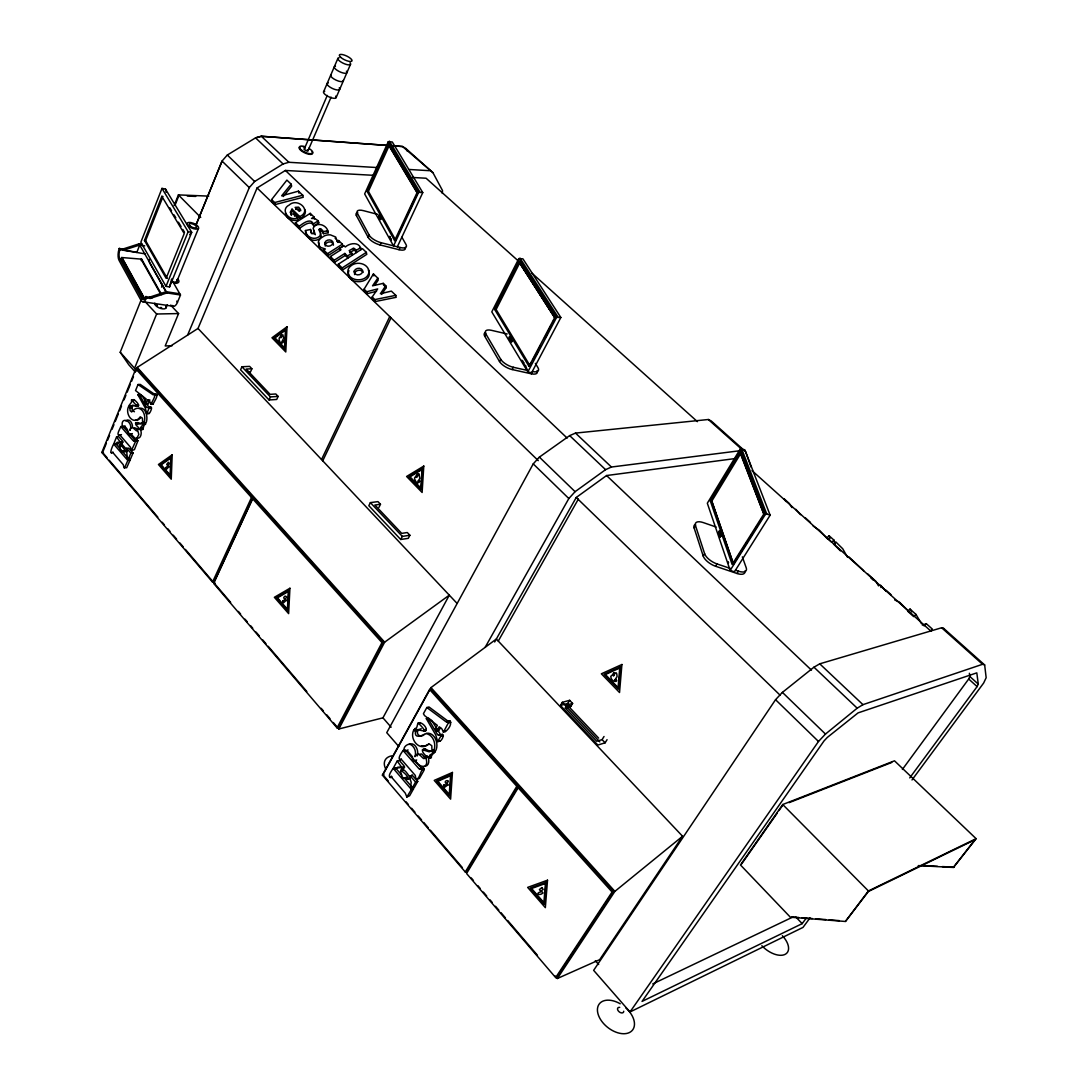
<?xml version="1.0" encoding="UTF-8"?>
<svg xmlns="http://www.w3.org/2000/svg" width="1088" height="1088" viewBox="0 0 1088 1088"><rect width="100%" height="100%" fill="white"/><g stroke="black" fill="none" stroke-linecap="round" stroke-linejoin="round"><path stroke-width="1.5" d="M719.263 533.732C719.522 532.862 719.848 532.753 719.263 534.126C718.978 532.562 719.018 530.441 720.106 531.855M719.358 532.549C717.577 533.46 720.188 529.666 718.597 532.535M509.891 338.49L509.81 339.483M511.074 338.572C510.762 339.619 510.952 341.931 510.87 338.708M719.902 536.126C720.188 534.14 721.521 538.424 719.222 534.494C722.337 530.93 719.209 536.724 719.603 534.317M315.316 234.722L313.126 228.235C316.649 220.891 328.032 225.325 328.141 232.75L323.49 233.675L322.551 230.33L320.09 228.643L319.192 229.826L320.688 232.846L320.049 235.715A6.596 4.882 -12.4 0 1 316.091 238.109C311.236 239.374 305.878 235.525 305.442 230.534L310.515 229.486L311.005 231.486M319.682 231.826L319.206 229.269M379.277 217.505L379.603 216.757M379.957 217.165C379.168 217.478 378.882 214.839 379.168 214.948M380.46 218.62C379.195 216.852 381.031 219.341 380.338 218.865M509.415 337.008C510.272 337.538 508.871 336.967 509.442 337.756M135.497 423.123L135.864 424.769L140.488 429.733C144.826 430.59 142.106 425.462 145.52 424.034L144.31 422.647L142.12 422.824C136.653 426.482 132.11 420.063 141.794 423.939M137.659 423.803L137.686 422.96M354.579 274.57C354.076 270.191 361.325 268.532 363.079 272.394M378.991 217.491L379.304 216.662M325.203 246.01C324.768 241.849 331.677 240.271 333.35 243.943L333.404 245.167M509.402 337.566L509.524 336.491L509.973 337.103M422.498 749.768L422.443 750.693C422.457 753.957 431.895 762.144 431.569 755.317L434.969 751.998L433.405 750.23L429.162 751.808L422.498 749.768L425.095 748.857L428.686 750.761L432.439 750.938M424.578 750.094L424.633 749.183M442.313 193.406L442.503 190.522L432.942 172.679L405.946 148.58L402.601 146.513L392.51 145.778L402.574 146.554L432.942 172.679M719.848 535.622L720.392 534.48L719.753 535.405M143.793 423.069L142.582 421.695L142.446 418.159L140.27 416.799C133.47 426.55 124.562 413.943 128.656 406.422L129.853 407.782L130.098 410.638L131.648 411.985C139.93 401.88 147.533 414.514 143.793 423.069L145.996 422.906C148.376 417.86 146.118 406.314 138.815 408.394M128.656 406.422L130.846 406.273L132.056 407.633L132.301 410.489L134.436 411.74M124.345 450.922L121.693 451.561L120.482 450.16L119.585 444.57L122.06 444.366L126.67 449.548M122.06 444.366L121.475 445.414L119.286 445.604M379.522 215.75L378.869 215.315M720.65 535.786L720.474 536.833M115.396 444.149L117.286 442.272L120.564 442.585L116.579 436.914L114.186 442.762L115.396 444.149L117.586 443.972L119.476 442.082M120.278 442.938L122.468 442.748L122.441 440.966L118.769 436.737L116.579 436.914M720.297 534.494L719.644 535.378M137.115 438.015C142.351 439.715 142.827 426.061 136.966 429.338C137.958 435.118 131.485 422.402 129.934 430.386C134.218 421.641 119.857 414.841 122.454 426.727L125.188 426.02M510.422 340.299L511.088 339.986M409.428 776.274C407.633 774.384 403.186 766.17 400.534 771.215L402.002 776.519L403.553 778.314L406.314 777.308M413.889 729.83L415.453 731.598C414.297 739.527 422.457 735.202 426.224 733.638C433.731 734.985 436.682 745.171 433.486 751.454L431.909 749.673L431.814 745.729L428.985 743.77C419.886 752.638 408.734 738.997 413.889 729.83L416.038 729.273L417.588 731.027C416.146 735.284 421.546 738.004 424.361 734.305M402.669 770.603L403.09 769.529M878.533 585.888L875.962 581.386L867.408 573.662M719.154 533.99L718.842 533.106M395.447 768.794L397.977 767.108L402.302 768.142L397.202 761.042L393.897 766.999L395.447 768.794L401.649 766.7M401.907 768.482L404.437 767.543L404.056 765.884L399.337 760.444L397.202 761.042M417.112 756.051C419.37 751.155 415.194 741.404 408.966 744.369M411.468 776.125L412.134 775.132L417.765 781.361L414.297 787.508L412.162 788.147L410.706 786.461L411.196 782.313L409.333 776.75L412.134 775.132M378.842 216.675L379.494 216.539M380.025 217.722L379.848 217.886M127.228 457.858L126.521 448.324L128.71 448.134L133.062 452.921L130.546 458.959L128.357 459.163L127.228 457.858L129.418 457.654M380.474 219.613L380.882 218.634M509.714 338.531L509.633 338.382M511.714 341.999L512.04 340.762M511.346 340.53L510.857 340.286M380.052 217.94C378.202 219.504 381.902 217.192 380.229 219.028M405.185 751.019L407.252 750.774L412.474 756.786L412.529 759.424L413.984 761.083L415.235 760.471C419.859 769.094 430.29 768.563 425.449 757.03L424.81 756.731C424.483 763.749 418.581 748.422 414.977 756.65C416.446 752.23 414.882 746.817 410.666 744.546C407.442 742.832 401.486 748.598 405.185 751.019L408.054 749.945M426.306 756.881L427.584 756.432C429.583 759.383 429.447 765.612 425.19 766.292M511.85 340.938L511.618 341.673M137.822 394.618L140.338 396.318L146.635 407.456L149.301 407.755L146.771 413.617L145.194 407.85L137.822 394.618L140.026 394.482L142.528 396.182L148.825 407.306M148.716 407.184C153.707 405.579 150.688 411.713 149.26 413.454L147.07 413.603M145.942 404.233L144.84 402.41L146.227 399.051L135.551 390.565L138.026 384.526L153.014 394.754C157.787 393.38 151.246 402.9 150.946 404.314L149.763 401.635L147.669 400.058L145.942 404.233L148.145 404.097L149.872 399.922L147.669 400.058M154.061 394.25C160.725 392.85 153.707 402.002 153.136 404.165L150.946 404.314M140.488 429.733L140.95 427.135L143.33 424.198L145.52 424.034M379.195 217.314L379.358 216.036M130.342 406.613L132.559 405.212L135.701 406.327L136.449 405.538L131.553 399.867L131.498 402.234L129.186 405.307L130.342 406.613L133.552 405.47M135.986 406.341C141.916 406.885 135.891 400.901 134.014 399.663L131.553 399.867M121.693 451.561L122.686 450.962C128.452 453.587 121.638 445.101 119.585 444.57M124.698 451.806L127.337 450.854M526.048 367.118L527.394 370.138M135.578 441.374L131.498 450.5L130.492 447.25L120.061 435.214C115.342 436.084 119.911 429.216 120.822 426.564L123.012 426.387L135.293 440.477C141.372 441.238 135.252 439.838 133.103 440.654L120.822 426.564M137.768 441.184L134.422 449.643L131.757 450.486M510.068 338.98L510.408 338.341M718.95 532.114L719.331 530.822L719.78 531.406M169.524 286.919L191.719 232.342L165.485 189.054L161.99 188.387L140.842 242.202L165.988 286.362L169.524 286.919L171.686 278.99M121.652 257.516L121.244 258.971L143.33 299.105L143.779 297.636L121.652 257.516L141.644 259.162L161.636 294.617M379.44 218.117L380.256 217.682M426.319 718.665L429.597 721.086L437.648 734.74L441.157 735.638L437.662 741.608L435.73 734.876L426.319 718.665L428.454 718.121L431.732 720.528L440.654 734.767C445.427 732.795 442.462 739.826 440.191 741.064L438.056 741.649M141.222 260.603L141.644 259.162M426.85 707.526L445.509 721.412L448.61 722.391L443.428 732.17L441.946 728.946L439.212 726.757L436.805 731.027L435.39 728.77L437.322 725.342L424.551 715.591L423.422 713.701L426.85 707.526L428.985 706.982L447.644 720.854L449.97 721.086C452.499 724.254 447.399 731.598 443.428 732.17M429.298 758.118L429.91 755.031L434.969 751.998M510.462 340.014L510.843 339.021M509.837 338.014L509.32 338.776L509.85 338.055M380.229 219.409L380.678 218.702M416.119 730.402L417.493 729.504C425.027 731.558 426.904 732.006 419.179 723.914C416.405 721.834 418.499 728.579 414.623 728.715L416.119 730.402L421.233 728.742M423.599 731.286C430.59 730.946 421.79 720.433 417.901 723.18M403.553 778.314L404.886 777.866L407.51 779.226C409.428 776.234 402.791 772.167 400.955 770.141M407.51 779.226L410.271 777.866M403.05 750.489L418.894 768.672L419.778 769.325L421.192 768.563L422.13 769.991C420.607 771.31 418.554 781.973 415.806 778.274L415.276 775.418L401.812 759.9C396.141 760.158 400.942 753.698 403.05 750.489L405.185 749.904L421.913 768.713M421.192 768.563L423.912 768.332L423.898 770.494L419.642 778.029L416.867 779.266M718.964 533.528L719.889 533.025M719.766 534.752L720.365 535.786M379.345 218.022L380.161 217.219M145.085 253.871L119.911 249.669L119.326 248.35L118.973 249.342A8.826 3.713 -82.1 0 0 119.082 260.413L140.91 300.206A9.03 3.917 -82.5 0 0 146.649 297.758L150.144 298.452L166.926 292.917L180.486 295.011L177.439 302.41A8.935 3.998 -82.4 0 1 171.999 305.402M119.911 249.669L119.707 250.267A6.623 2.788 -82.1 0 0 119.558 258.074L141.943 298.806A6.786 2.938 -82.5 0 0 145.656 297.214L145.996 296.453L146.594 297.908M136.789 252.484L139.726 245.004L144.718 245.861M161.84 196.316L184.226 233.553L166.124 278.297L144.473 240.448L161.84 196.316L163.01 196.534M167.307 278.474L145.629 240.652L162.398 198.111M511.197 340.068L510.408 339.674M174.121 205.605L178.391 194.902L208.76 196.112M175.073 205.156L178.187 197.309M135.388 372.137L128.806 364.793L120.21 352.267L141.236 299.69M161.582 287.11L162.316 285.287L161.024 283.016M165.988 286.362L188.156 231.703L161.99 188.387M136.476 371.022L134.586 368.261L156.618 314.01L145.262 301.798M101.837 452.472L135.837 368.873L137.442 368.791L253.096 497.311L214.132 581.849L212.541 582.094L101.837 452.472L103.428 452.336M103.238 450.962L106.393 443.224M107.658 440.137L109.534 435.486M112.064 429.298L113.941 424.66M115.206 421.559L118.361 413.821M119.612 410.734L121.502 406.082M124.018 399.894L125.909 395.257M127.174 392.156L130.315 384.431M131.58 381.33L133.47 376.693M135.986 370.505L137.238 367.404L198.016 328.44L257.094 187.952L285.396 170.462L373.538 175.318M166.042 307.85L167.321 304.735M176.242 282.88L198.546 228.235A6.229 2.516 23.1 0 0 190.849 222.55A6.229 2.516 23.1 0 0 189.094 226.549A6.229 2.516 23.1 0 0 198.546 228.235M111.384 452.812L112.907 452.635L123.257 464.685L123.991 467.731L126.698 467.704L130.002 460.265L115.845 443.863L113.669 444.04C112.227 446.379 108.514 455.682 112.962 452.01M170.626 305.102L178.568 313.562L165.199 345.97L172.162 345.712M130.002 460.265L127.826 460.469L124.508 467.908M128.357 459.163L130.873 453.111L133.062 452.921M187.598 335.118L249.288 187.598L254.646 181.492L283.084 163.962L288.878 162.289L377.06 167.552M720.229 536.942L720.718 536.098M323.544 91.922L337.878 58.426M304.259 149.042L327.27 95.431M308.013 150.715L331.092 97.158M336.124 97.607L350.554 64.219M251.886 368.764L249.628 366.384L241.93 366.765L240.584 369.811L269.062 399.976L276.733 399.459L278.12 396.413L275.822 393.978L270.123 394.346L246.187 369.05L251.886 368.764L250.539 371.797L247.683 371.946M541.865 887.59L543.17 889.44L541.294 890.786L543.034 892.99C539.131 896.362 534.67 893.139 541.049 891.806L539.43 889.549L541.892 887.577M418.934 474.096L419.873 478.38L417.874 481.44C422.647 478.176 417.52 487.669 414.732 479.182L414.555 477.999C422.865 466.14 411.89 484.514 418.962 474.082M269.062 399.976L270.436 396.916L278.12 396.413M422.77 192.603L392.292 141.97L388.28 141.698L364.643 193.922L393.543 245.929L418.622 192.358L422.77 192.603L397.297 246.867M395.638 239.945L394.618 240.611L367.091 191.338L388.348 144.432L417.574 193.066M405.28 247.37A10.241 3.89 25.9 0 1 399.01 249.696L380.052 244.936A10.268 3.917 25.6 0 1 368.206 237.442L356.402 215.587L357.394 213.37A10.118 3.767 25.5 0 1 363.542 210.678L377.495 214.322M395.787 240.353L368.424 191.352L389.191 145.574M368.206 237.442L369.226 235.212L357.394 213.37M902.387 769.447L968.687 679.007L969.843 676.505L969.381 673.268M212.541 582.094L251.505 497.502L253.096 497.311M213.67 583.413L252.674 498.807L254.279 498.617L383.547 642.26L338.613 727.478L337.049 727.872L213.67 583.413L215.247 583.154M380.052 244.936L381.086 242.706L400.044 247.479A10.254 3.89 25.9 0 0 406.014 244.514L401.921 237.279M389.98 238.054L389.64 236.939L390.116 237.782M391.122 240.094L390.769 238.966L391.245 239.822M394.618 240.611L417.098 192.562M399.146 232.438L403.362 223.421M406.885 215.9L417.425 193.365L389.082 145.901M719.617 531.542L719.372 531.515M909.745 777.879L977.106 686.596L978.275 684.094L976.806 672.86L858.065 712.885L827.329 737.419L824.024 740.928L642.042 1001.422L802.182 923.644L806.208 918.19M399.01 249.696L400.044 247.479M321.531 459.544L389.735 316.594M322.742 460.809L391.027 317.846M380.487 504.288L377.971 501.622L370.369 502.615L368.832 505.702L400.724 539.498L408.286 538.342L409.89 535.255L407.306 532.535L401.703 533.378L374.87 505.022L380.487 504.288L378.95 507.362M518.799 258.645L491.79 311.875L527.816 371.919L531.61 372.762L560.85 317.492L522.906 258.822L518.799 258.645L556.607 317.37L527.816 371.919M531.556 362.59L528.986 366.316L494.659 309.414L518.949 261.61L555.016 318.131L519.683 263.133M496.087 309.563L519.806 262.779M537.118 370.546A10.744 4.366 27.9 0 1 531.352 373.81L512.176 369.553A10.758 4.393 27.7 0 1 499.501 361.502L484.745 336.26L485.901 334.016A10.581 4.23 27.4 0 1 491.477 330.33L507.185 333.975M400.724 539.498L402.329 536.398L409.89 535.255M499.501 361.502L500.684 359.23L485.901 334.016M379.386 217.954L379.794 217.11M512.176 369.553L513.359 367.295L527.748 370.491M522.39 360.672L522.974 361.651L521.941 360.25M523.94 362.739L523.206 362.889L523.79 363.868L523.355 362.603M525.953 366.071L524.77 364.956M337.049 727.872L381.983 642.6L383.547 642.26M528.986 366.316L554.785 317.383L518.949 261.61M533.12 359.625L540.151 346.283M544.068 338.871L551.099 325.543M552.663 322.578L554.227 319.614M338.83 728.987L384.649 642.178L449.303 595.15L382.949 717.835L338.83 728.987L333.309 722.527M536.466 354.144L538.03 351.179M545.074 337.81L546.638 334.846M531.352 373.81L532.549 371.552A10.758 4.352 27.9 0 0 537.894 367.526L535.364 363.365M751.074 467.051L745.62 451.67L711.158 420.906L708.342 419.506L575.511 433.092L569.663 435.622L539.376 457.11L533.229 463.882L386.743 732.673L398.779 746.49M382.378 775.132L429.597 689.506L431.161 689.126L518.35 785.794L466.82 871.447L465.283 871.991L382.378 775.132L383.928 774.683M555.138 975.922L557.342 978.506L599.706 959.643L682.57 836.264L496.332 639.037L430.984 687.602L382.908 774.765L388.416 781.211M401.744 775.159L395.311 767.706L393.176 768.305C391.082 771.501 386.362 777.838 391.966 777.634L405.28 793.152L406.858 797.001L409.632 795.75L413.535 788.827L403.893 777.648M485.139 647.346L568.834 498.535L575.09 491.681L605.581 469.662L611.429 467.024L741.214 450.568M440.545 727.614L438.954 730.456L436.805 731.027M413.535 788.827L411.414 789.466L406.858 797.001M412.162 788.147L415.63 781.986L417.765 781.361M494.673 641.974L576.246 497.474L606.574 475.538L736.467 458.388M578.367 499.066L498.263 641.09M380.528 218.919L380.188 218.375M510 338.654L510.082 339.456M290.632 213.262L292.563 211.167L292.046 209.154L290.183 212.323L291.584 213.874L294.127 214.227L297.69 217.668L298.207 219.681C293.162 221.952 285.994 218.824 285.518 213.017M607.063 739.69L605.118 742.818L597.856 745.035L560.442 705.446L562.319 702.318L569.65 700.318L572.601 703.433L570.724 706.547L565.298 708.043L596.714 741.254L602.086 739.622L604.03 736.494M465.283 871.991L516.814 786.284L518.35 785.794M560.442 705.446L567.773 703.433L569.65 700.318M565.298 708.043L567.188 704.915L572.601 703.433M518.174 787.78L466.575 873.501L555.655 977.582L557.165 976.915L613.605 891.385L519.71 787.304L518.174 787.78L612.095 891.997L613.605 891.385M740.234 449.058L707.322 503.227L730.17 570.398L734.427 571.839L770.141 515.182L744.818 449.752L740.234 449.058L765.313 514.488L730.17 570.398M764.157 514.896L763.64 514.352L732.142 564.495L710.301 500.861L739.894 452.2L764.157 514.896L740.71 453.546L711.77 501.16L733.53 564.346M744.994 570.942A11.778 5.141 31.9 0 1 737.038 573.498L715.578 566.25A11.75 5.154 31.6 0 1 703.202 556.036L694.103 527.87L695.49 525.586A11.478 4.937 31.2 0 1 703.31 522.594L716.135 527.027M376.53 291.298L367.159 293.719L364.521 291.162L364.086 289.19L373.442 273.931L377.808 278.12L378.23 280.092L374.721 285.233M511.428 340.666L511.36 341.115M703.202 556.036L704.63 553.724L695.49 525.586M715.578 566.25L717.019 563.938L730.823 568.602M734.318 562.401L746.898 542.382M749.591 538.098L752.284 533.8M754.977 529.516L757.67 525.232M759.465 522.362L762.171 518.078M737.038 573.498L738.494 571.2A11.791 5.127 31.9 0 0 746.218 567.8L742.342 556.852M555.655 977.582L612.095 891.997M557.342 978.506L614.883 891.371L682.57 836.264M377.808 278.12L372.545 285.831L383.275 283.342L385.75 285.722L380.378 293.746L391.367 291.108L395.787 295.351L396.182 297.31L375.238 301.553L372.599 298.996L372.178 297.024L377.672 288.918L366.738 291.747L364.086 289.19M381.684 294.386L386.158 287.694L385.75 285.722M510.204 340.136L511.006 339.905M511.632 340.721L510.938 341.414M782.422 692.362L775.54 699.706L593.64 970.346L630.006 1011.976L802.998 927.411L810.057 917.85M630.006 1011.976L818.489 741.472L825.479 734.06L857.194 708.179L862.961 704.657L982.546 664.292L984.654 664.945L986.163 677.715L983.674 682.992L912.002 779.946M953.401 867.462L976.126 838.685L894.499 760.811L782.734 804.522L740.452 864.96L790.364 917.211L845.43 921.468L868.414 891.494L974.957 839.746L953.401 867.462L918.299 865.599M741.703 863.845L777.077 813.321M778.981 810.587L782.802 805.12M719.1 532.875L719.576 533.61M719.957 534.793L720.691 535.622M845.43 921.468L868.414 890.95L976.126 838.685M719.481 534.766L720.419 533.487M291.149 184.158L281.656 195.813L298.466 191.148L302.763 195.242L303.253 197.254L275.182 204.558L272.136 201.606L271.606 199.594L286.892 180.105L291.149 184.158L291.652 186.184L283.234 196.534M122.454 426.727C125.025 424.755 128.86 430.535 128.139 433.242L129.268 434.52L131.09 434.221L134.926 438.192L136.816 438.274L138.815 434.506L137.36 429.053M319.695 231.268L322.252 231.268L323.49 233.675M387.464 145.411L261.365 136.245L255.571 137.85L227.31 155.026L222.02 161.078L195.799 225.474L222.061 161.092L249.288 187.598M189.666 234.668L191.719 232.342L188.156 231.703M144.31 422.647L142.746 423.83M121.462 434.629L118.51 435.404M923.984 625.858L926.296 623.669L932.362 629.095L930.036 631.285M910.017 609.076L907.705 611.238L913.675 616.597L915.987 614.421L910.017 609.076L911.717 611.864M829.11 535.772L826.853 537.88L831.681 542.205L833.938 540.097L829.11 535.772L829.967 538.737M422.212 768.686L423.327 767.951M416.69 759.968L413.984 761.083M150.158 407.497L150.919 407.034M140.665 417.914L137.714 420.131L135.198 420.335M813.974 667.162L782.422 692.39L825.479 734.06M125.773 420.866C129.54 417.561 132.994 424.007 132.478 427.366M137.034 440.042L133.783 441.116M342.611 269.919L366.778 254.347L366.343 252.348L362.481 248.676L338.3 264.221L338.776 266.193L342.611 269.919L342.149 267.947L338.3 264.221M345.263 255.422L334.669 262.222L334.206 260.236L344.814 253.436L345.263 255.422L347.942 258.006L347.494 256.02L351.832 253.218L349.153 250.648L353.274 248.336L355.694 249.587L356.415 252.552L355.681 250.893L353.709 250.335L349.602 252.647M355.98 250.566L360.55 247.629C357.898 241.604 349.357 243.331 345.318 246.976L343.958 245.67L339.619 248.445L340.082 250.43M342.149 267.947L366.343 252.348M327.95 255.707L342.856 246.174L342.394 244.174L338.586 240.53L337.13 241.454L335.716 237.034L330.453 234.872A9.126 6.786 -12.1 0 0 324.401 235.878L320.81 238.163A9.166 6.814 -12.1 0 0 318.294 242.529L319.913 247.166L325.339 248.989L323.68 250.05L324.156 252.035L327.95 255.707L327.474 253.722L323.68 250.05M334.669 262.222L330.861 258.522L330.385 256.537L340.979 249.75L339.619 248.445M327.474 253.722L342.394 244.174M299.649 228.276C302.994 225.95 311.114 219.191 313.793 225.964L318.77 222.822L318.281 220.81L314.663 218.484L311.535 218.457L313.956 216.92L310.243 213.357L295.433 222.686L295.95 224.686L299.649 228.276L299.132 226.277L295.433 222.686M313.793 225.964L313.303 223.951L318.281 220.81M304.722 209.29C306.966 213.017 303.443 216.879 300.274 218.606L299.771 216.594C312.637 210.61 297.214 197.254 289.15 205.074C279.507 209.807 289.721 222.251 297.69 217.668M299.132 226.277C302.491 223.951 310.61 217.192 313.303 223.951M510.258 339.021L509.415 338.694M984.654 664.945L943.881 628.565L941.691 627.749L819.74 663.83L813.96 667.202L857.194 708.179M428.699 744.206L424.742 746.042L421.423 745.742M556.607 317.37L560.85 317.492M652.718 983.933L793.383 916.776M418.717 754.406L421.641 753.957L425.884 758.241M894.717 599.964L899.436 602.154L907.637 610.273M789.126 802.645L891.766 762.457M922.366 625.165L926.296 623.669M132.382 433.622L129.268 434.52M765.313 514.488L766.741 513.985L770.141 515.182M295.637 209.399L299.173 209.154L300.832 210.678M123.094 248.975L119.272 248.499M142.392 244.419L139.074 243.848L122.754 249.084L123.393 250.254L139.726 245.004M408 778.913L410.135 778.287M422.13 769.991L424.266 769.379M389.939 777.512L392.074 776.886L391.299 776.111M419.778 769.325L423.912 768.332M422.049 769.406L424.184 768.794M400.642 770.44L403.471 769.57M402.424 767.366L404.559 766.768M402.302 768.142L404.437 767.543M424.279 756.962L426.945 756.133M425.449 757.03L427.584 756.432M429.447 755.915L431.569 755.317M428.93 758.132L431.433 757.52M433.486 751.454L435.622 750.856C439.212 744.342 435.091 732.088 426.496 733.271M399.772 759.791L401.377 758.812M422.96 749.442L425.095 748.857M387.437 145.452L261.351 136.286L255.571 137.877L283.084 163.962M437.281 741.322L440.191 741.064M438.518 735.352L442.544 734.305M441.266 736.086L443.401 735.515M415.453 731.598L417.588 731.027M448.718 722.867L450.854 722.31M424.198 729.994L426.333 729.422M424.089 730.918L426.224 730.347M446.434 721.997L449.97 721.086M448.338 721.956L450.473 721.398M134.014 399.663L133.552 400.86M418.241 723.166L420.376 722.609M271.606 199.594L274.638 202.545L302.763 195.242M510.653 340.054L510.993 340.177M134.341 427.747L136.598 428.454M142.963 429.488L141.916 428.985M372.178 297.024L374.816 299.581L395.787 295.351M323 231.676L327.665 230.751M125.106 450.677L127.296 450.473M125.066 451.452L127.242 451.248M119.354 444.883L121.543 444.706M134.844 440.232L137.482 440.3M120.646 441.864L122.835 441.674M135.497 440.858L137.686 440.681M120.564 442.585L122.754 442.394M136.966 429.338L140.039 429.066M140.828 427.652L143.031 427.489M135.837 422.77L138.026 422.606M379.508 217.75L378.814 217.002M146.472 413.413L149.26 413.454M149.382 408.15L151.572 408M136.354 405.946L138.557 405.797M129.853 407.782L132.056 407.633M379.97 218.77L379.358 218.198L380.895 218.824M136.422 405.09L138.625 404.954M154.455 394.454L156.645 394.318M154.754 395.216L156.944 395.094M138.026 384.526L140.23 384.404L154.51 394.237M156.618 314.01L178.568 313.562M367.091 191.338L368.424 191.352M494.659 309.414L496.087 309.441L530.196 366.03M187.272 196.071L195.731 196.411M922.597 865.531L937.448 866.32M942.398 866.578L953.945 867.19M412.529 177.48L426.088 178.228L518.214 260.875M138.19 406.191L136.122 405.239M409.278 169.483L429.624 170.694M143.779 297.636L146.907 297.854M792.064 916.966L798.81 917.497M802.196 917.755L812.314 918.544M815.687 918.802L825.819 919.578M829.192 919.836L839.324 920.625M419.002 778.641L418.322 778.328M710.301 500.861L711.797 501.051L733.421 563.829M142.691 301.716L173.414 306.313M145.901 296.67L152.497 297.677M324.455 250.974L320.389 249.152L318.784 244.528A9.153 6.814 -12.1 0 1 319.206 242.964M179.778 293.787L166.219 291.693L149.464 297.214L150.144 298.452M123.869 250.104L136.884 252.266M144.473 240.448L145.629 240.652M425.734 730.714L424.728 730.198M813.117 526.021L819.4 530.237L827.166 538.614M391.354 239.115L391.136 239.224M390.225 237.075L389.531 236.341M122.468 442.748L120.632 442.041M735.434 570.153L738.494 571.2M943.881 628.565L941.664 627.79L982.546 664.292M153.136 404.165L152.347 403.498M126.888 451.602L125.514 450.908M445.563 731.585L444.53 730.674M135.293 440.477L135.973 440.926M335.118 238.19L336.178 239.034M430.059 756.731L431.066 757.534M126.521 448.324L130.873 453.111M870.754 577.714L873.46 580.298M409.999 775.758L415.63 781.986M708.342 419.506L742.9 450.35M795.831 509.306L800.578 514.692M805.256 517.752L810.492 522.458M848.926 556.934L862.716 569.799A9.615 1.89 45.8 0 1 863.94 571.35M891.031 594.701L886.04 590.213L886.312 591.369L880.464 585.154L881.035 587.534M532.1 273.333L697.422 421.654M751.998 470.614L930.974 631.19M969.843 676.505L978.275 684.094M968.687 679.007L977.106 686.596M261.351 136.286L288.878 162.289M575.511 433.092L611.429 467.024M819.74 663.83L862.961 704.657M569.663 435.622L605.581 469.662M285.396 170.462L567.134 438.07M606.574 475.538L811.444 670.126M384.499 286.117L386.158 287.694M344.814 253.436L347.494 256.02M292.046 209.154L299.771 216.594M292.563 211.167L300.274 218.606M227.338 155.054L254.646 181.492M539.376 457.11L575.09 491.681M330.385 256.537L334.206 260.236M257.094 187.952L538.274 460.646M576.246 497.474L780.259 695.341M533.229 463.882L568.834 498.535M775.567 699.706L818.489 741.472M178.391 194.902L200.736 217.45M782.734 804.522L868.414 890.95M795.954 917.13L802.182 923.644M567.773 703.433L570.724 706.547M602.086 739.622L605.118 742.818M567.188 704.915L598.645 738.113M562.319 702.318L599.801 741.894M241.93 366.765L270.436 396.916M370.369 502.615L402.329 536.398M198.016 328.44L456.987 603.31M318.09 222.088L318.77 222.822M430.984 687.602L614.883 891.371M429.597 689.506L516.814 786.284M137.238 367.404L384.649 642.178M135.837 368.873L251.505 497.502M252.674 498.807L381.983 642.6M120.21 352.267L134.586 368.261M142.12 422.824L143.33 424.198M431.27 750.829L432.834 752.597M382.949 717.835L391.136 727.206M595.299 960.69L598.645 964.512M113.669 444.04L127.826 460.469M393.176 768.305L411.414 789.466M406.082 801.842L408.299 804.426M411.604 808.289L414.922 812.151M418.227 816.027L421.546 819.89M423.749 822.474L428.169 827.628M430.372 830.212L462.386 867.612M471.226 877.921L473.43 880.505M477.85 885.659L480.053 888.243M483.371 892.106L486.676 895.968M489.994 899.844L492.198 902.428M495.516 906.29L498.821 910.153M501.038 912.737L505.444 917.891M507.661 920.475L537.472 955.291M102.612 452.513L107.032 457.681M109.235 460.265L157.801 517.113M162.221 522.281L164.424 524.865M167.742 528.741L169.946 531.325M173.264 535.201L176.569 539.077M179.887 542.953L183.192 546.829M185.395 549.413L230.656 602.385M238.381 611.415L240.598 613.999M245.004 619.167L247.221 621.751M250.526 625.627L252.729 628.211M256.047 632.087L259.352 635.963M262.67 639.839L265.975 643.715M268.192 646.299L306.816 691.519M321.178 708.315L323.381 710.899M326.686 714.775L330.004 718.651M840.48 550.895L833.544 544.054L835.802 541.946L842.738 548.774L847.525 557.26M359.829 247.656L360.985 249.614L360.55 247.629M290.714 214.336L291.475 215.41M785.944 501.5L784.081 498.766L789.235 503.39L791.996 507.606M310.95 231.676L312.596 233.743L314.323 233.702L313.63 230.234M519.982 258.074L557.831 316.758M521.791 360.536L522.376 361.515M389.395 141.154L419.778 191.801M169.823 207.849L171.523 210.678M174.08 214.921L175.821 217.818M178.432 222.17L181.057 226.522M182.798 229.418L184.538 232.315M388.28 141.698L418.622 192.358M915.987 614.421L921.563 623.818M171.591 279.562L180.486 295.011M139.074 243.848L166.926 292.917M165.648 291.176L149.722 263.01A6.555 2.842 -82 0 1 149.178 259.434M141.073 259.23L160.902 294.44M122.033 257.666L143.997 297.486M405.974 148.539L407.456 151.341M176.759 301.118L177.439 302.41M368.329 269.987C374.653 283.628 346.596 286.566 348.432 272.095A9.452 7.126 -11.6 0 1 348.962 270.694M327.162 230.67L328.141 232.75M320.457 233.267L321.246 236.218L320.538 237.714A6.596 4.882 -12.4 0 1 316.594 240.094C310.706 241.631 305.606 236.164 305.442 230.534M337.117 240.203L337.742 242.393M741.581 448.582L766.741 513.985M728.212 561.666L728.579 562.782M833.938 540.097L835.203 544.517M274.638 202.545L275.182 204.558M294.127 214.227L294.644 216.226M298.466 191.148L298.969 193.161M310.243 213.357L310.733 215.37M313.956 216.92L314.446 218.933M319.546 228.874L320.035 230.874M320.647 228.63L321.137 230.629M338.586 240.53L339.048 242.515M351.832 253.218L352.281 255.218M353.274 248.336L353.709 250.335M354.348 248.39L354.797 250.376M165.485 189.054L166.178 192.209M366.738 291.747L367.159 293.719M374.816 299.581L375.238 301.553M373.442 273.931L373.864 275.903M383.275 283.342L383.683 285.328M310.515 229.486L311.454 233.675M782.34 935.721A19.176 10.635 38.3 0 1 784.992 954.421A19.176 10.635 38.3 0 1 761.845 945.717M623.71 1011.242A3.536 2.217 38.2 0 1 620.99 1012.792A3.536 2.217 38.2 0 1 617.59 1009.487A3.536 2.217 38.2 0 1 619.725 1007.379M625.736 1007.774A21.148 13.328 38.4 0 1 626.416 1033.505A21.148 13.328 38.4 0 1 597.734 1012.751A21.148 13.328 38.4 0 1 620.228 1003.775M385.954 769.461A18.986 11.438 29.4 0 1 393.026 755.698M161.636 307.646A3.93 1.741 22.5 0 1 160.698 307.442M157.379 305.551A3.93 1.741 22.5 0 1 156.944 304.98M165.838 306.313A6.079 2.693 22.5 0 1 160.82 308.502A6.079 2.693 22.5 0 1 154.836 303.144M694.103 527.87A11.478 4.95 31.2 0 1 695.545 524.334M717.019 563.938A11.75 5.154 31.6 0 1 704.63 553.724M177.63 278.759A8.187 3.522 22.7 0 1 173.835 283.166M176.718 279.63A6.12 2.638 22.7 0 1 171.727 281.724M484.745 336.26A10.581 4.243 27.4 0 1 485.588 332.493M513.359 367.295A10.771 4.393 27.7 0 1 500.684 359.23M356.402 215.587A10.105 3.781 25.4 0 1 357.721 212.514M381.086 242.706A10.268 3.903 25.6 0 1 369.226 235.212M343.264 80.349A6.936 2.217 25.1 0 1 336.287 80.24A6.936 2.217 25.1 0 1 331.078 74.8M312.038 151.858A7.29 2.584 24.7 0 1 309.495 154.319A7.29 2.584 24.7 0 1 300.914 150.511A7.29 2.584 24.7 0 1 300.519 146.73M303.266 146.921A7.29 2.584 24.7 0 1 304.953 147.383M346.419 71.182A6.95 2.19 25.2 0 1 344.134 73.195A6.95 2.19 25.2 0 1 335.988 69.482A6.95 2.19 25.2 0 1 335.471 66.205M339.211 87.87A6.922 2.23 25.1 0 1 336.913 89.937A6.922 2.23 25.1 0 1 328.807 86.265A6.922 2.23 25.1 0 1 328.318 82.919M308.666 148.281A7.29 2.584 24.7 0 1 311.1 153.721A7.29 2.584 24.7 0 1 300.179 148.866A7.29 2.584 24.7 0 1 305.225 146.744M350.037 62.791A6.977 2.162 25.2 0 1 347.766 64.777A6.977 2.162 25.2 0 1 339.619 61.037A6.977 2.162 25.2 0 1 339.075 57.786M307.278 149.695A2.054 0.734 24.7 0 1 307.537 150.96A2.054 0.734 24.7 0 1 304.749 149.872A2.054 0.734 24.7 0 1 304.98 148.798M335.634 96.152A6.909 2.258 25 0 1 333.322 98.246A6.909 2.258 25 0 1 325.23 94.588A6.909 2.258 25 0 1 324.754 91.229M281.479 335.186L280.854 337.851L282.826 334.71L283.655 338.205L281.942 341.768C286.375 338.586 281.058 347.711 279.154 339.823L279.181 338.096L281.479 335.186M165.906 467.541C166.206 471.376 167.443 467.242 169.32 466.766L168.055 465.147L169.388 463.556L168.395 462.25L166.736 464.372L167.919 466.086L165.906 467.541M282.73 601.038C283.084 605.118 284.43 600.821 286.593 600.508L285.178 598.713C288.551 597.108 284.607 594.306 283.696 597.802C286.674 600.44 282.458 600.467 282.73 601.038M170.789 458.062L170.136 475.048L161.187 464.807L170.789 458.062M171.265 456.96L170.517 476.435L160.262 464.712L171.265 456.96M172.19 454.811L171.251 479.196L158.44 464.508L172.19 454.811M354.198 271.157L354.144 272.585C355.667 276.243 361.733 275.305 362.712 271.701L362.644 270.422C361.026 267.05 355.422 267.825 354.198 271.157M285.464 330.208L284.607 347.779L274.978 337.878L285.464 330.208M285.994 329.052L285.002 349.194L273.972 337.838L285.994 329.052M287.028 326.754L285.777 351.982L271.973 337.77L287.028 326.754M614.203 672.819C611.674 682.693 616.556 665.611 617.059 676.641L614.666 680.286L616.189 679.456C618.786 682.734 611.497 681.918 610.966 677.552L610.776 676.26C612.15 675.974 614.026 671.84 614.203 672.819M288.32 591.518L287.422 609.212L277.467 597.829L288.32 591.518M288.864 590.417L287.83 610.694L276.42 597.638L288.864 590.417M289.925 588.241L288.633 613.632L274.366 597.298L289.925 588.241M324.795 242.665L324.714 244.011C326.182 247.493 331.962 246.582 332.942 243.182L332.887 241.944C331.337 238.734 325.978 239.51 324.795 242.665M443.918 785.223C444.394 789.67 445.713 785.087 448.406 785.06L446.787 783.006C452.118 779.348 441.701 780.042 446.57 784.013C445.604 787.018 443.564 783.306 443.918 785.223M421.994 469.581L420.825 487.968L409.999 476.83L421.994 469.581M422.593 468.398L421.26 489.478L408.857 476.707L422.593 468.398M423.79 466.072L422.117 492.47L406.599 476.476L423.79 466.072M450.541 775.744L449.262 794.349L437.825 781.266L450.541 775.744M451.18 774.629L449.711 795.967L436.614 780.98L451.18 774.629M452.445 772.439L450.609 799.15L434.234 780.395L452.445 772.439M545.414 883.497L543.905 902.618L531.556 888.502L545.414 883.497M546.122 882.382L544.394 904.305L530.25 888.121L546.122 882.382M547.522 880.192L545.346 907.65L527.653 887.386L547.522 880.192M619.725 668.046L618.079 687.575L605.39 674.533L619.725 668.046M620.473 666.862L618.569 689.234L604.03 674.288L620.473 666.862M621.914 664.496L619.534 692.512L601.351 673.798L621.914 664.496M369.022 271.279C368.478 283.247 346.596 282.39 347.983 270.11A9.466 7.126 -11.6 0 1 350.499 266.234C356.102 260.821 367.73 263.051 369.022 271.279M300.465 209.535L299.309 211.398L295.134 207.386L298.67 207.142L300.465 209.535M190.414 226.263A4.026 1.632 23.1 0 0 196.534 227.365A4.026 1.632 23.1 0 0 191.556 223.693A4.026 1.632 23.1 0 0 190.414 226.263M340.721 57.365A6.977 2.162 25.2 0 0 351.628 61.282A6.977 2.162 25.2 0 0 344.665 55.189A6.977 2.162 25.2 0 0 340.721 57.365"/></g></svg>
